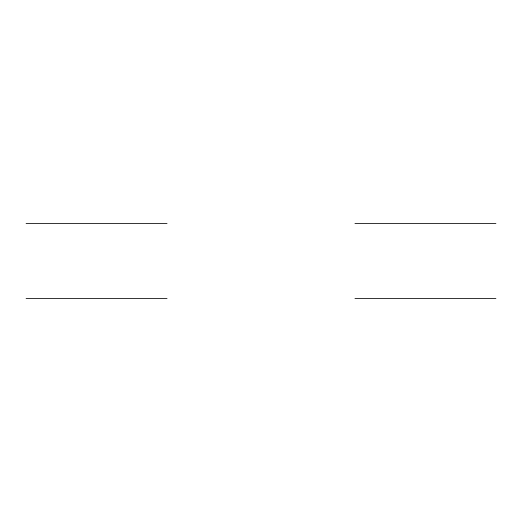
<?xml version="1.0" encoding="UTF-8"?>
<svg xmlns="http://www.w3.org/2000/svg" width="522" height="522" viewBox="0 0 522 522"><rect width="100%" height="100%" fill="white"/><g stroke="black" fill="none" stroke-linecap="round" stroke-linejoin="round"><path stroke-width="0.78" d="M26.1 223.416L167.04 223.416M354.96 223.416L495.9 223.416M26.1 298.584L167.04 298.584M354.96 298.584L495.9 298.584"/></g></svg>
